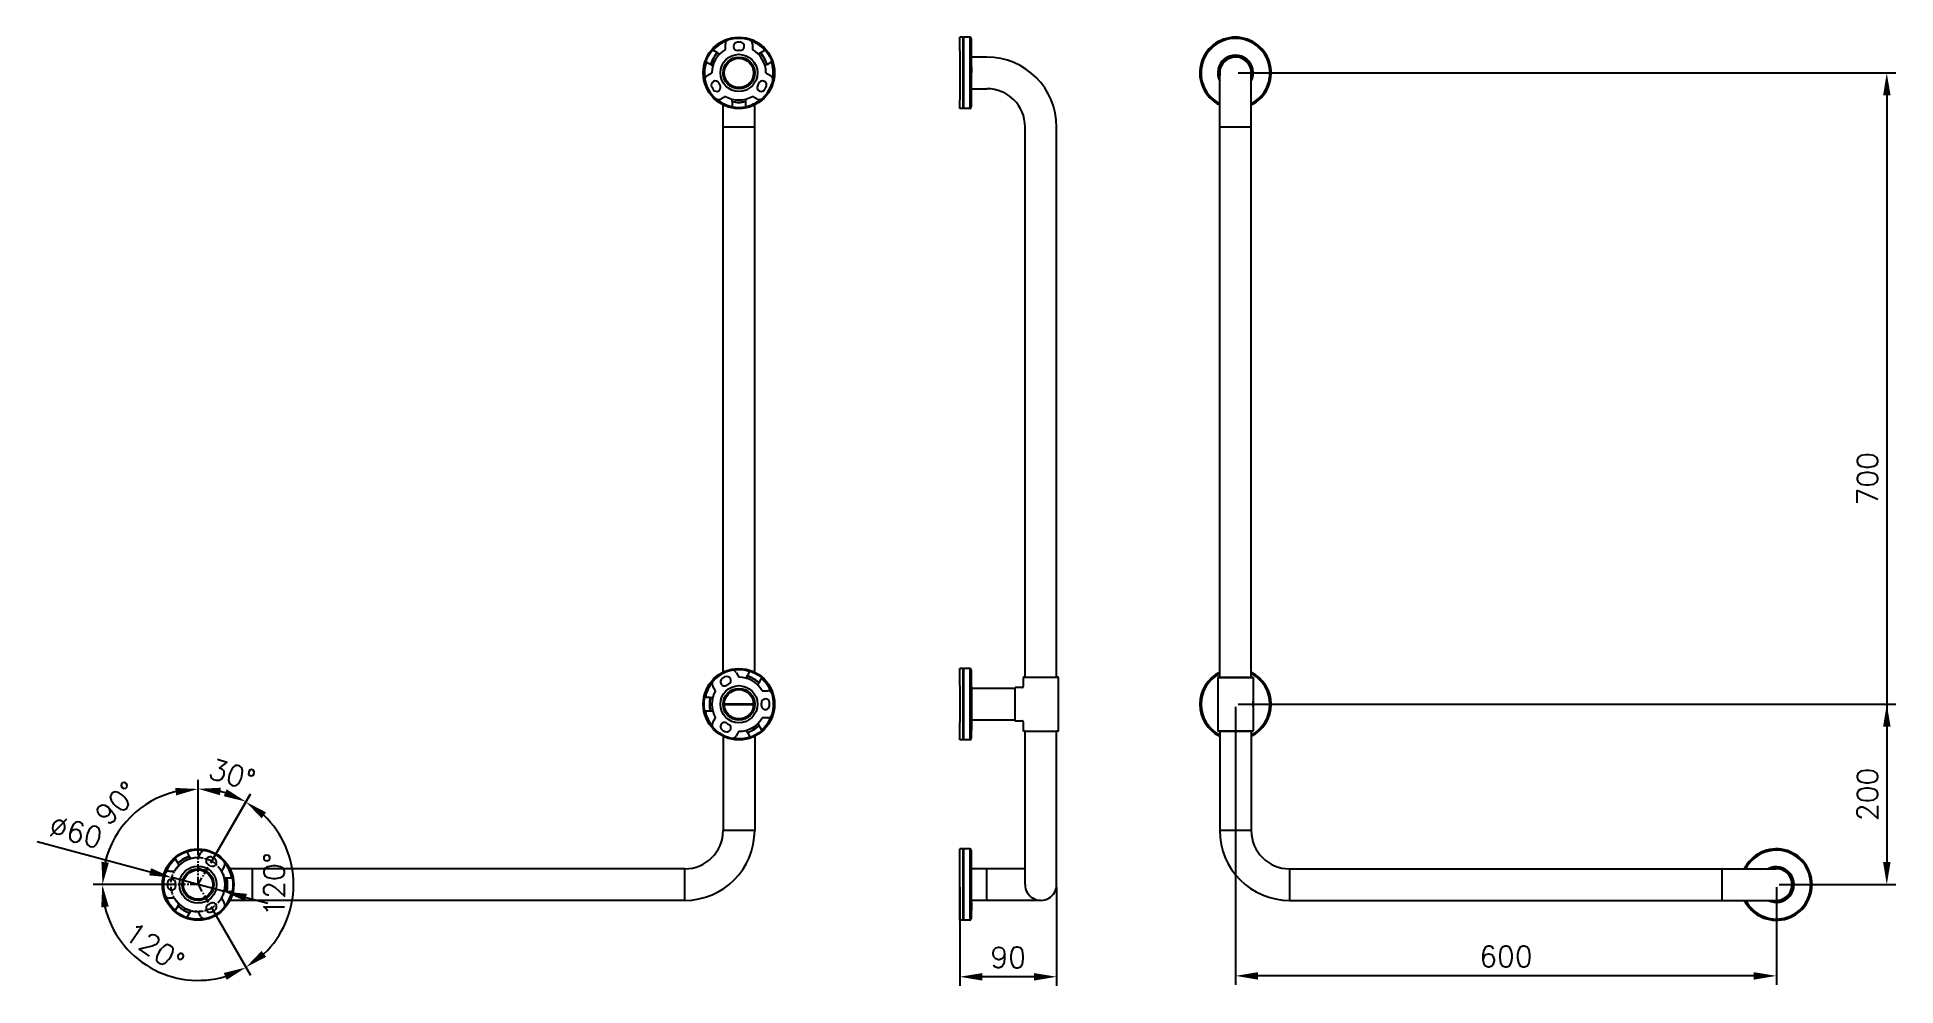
# Model space of a CAD drawing. Extents: x -178 to 1883, y -112 to 940.
import ezdxf

# ---------------------------------------------------------------- set-up
doc = ezdxf.new("R2010")
doc.units = 0
doc.header["$LTSCALE"] = 23.1
doc.header["$MEASUREMENT"] = 0
doc.linetypes.add('CENTER', pattern=[0.6, 0.375, -0.075, 0.075, -0.075])
doc.layers.get('0').update_dxf_attribs({"linetype": 'CONTINUOUS'})
doc.layers.get('Defpoints').update_dxf_attribs({"linetype": 'CONTINUOUS'})
doc.styles.get("Standard").update_dxf_attribs({"font": 'txt.shx', "bigfont": 'whgtxt.shx'})
doc.dimstyles.get("Standard").update_dxf_attribs({"dimtxt": 2.5, "dimasz": 0.18, "dimexe": 0.18, "dimexo": 0.0625, "dimgap": 0.09, "dimtad": 0, "dimtih": 1, "dimtoh": 1, "dimdec": 4, "dimzin": 0, "dimdsep": 46, "dimtxsty": 'Standard', "dimcen": 0.09, "dimadec": 0, "dimazin": 0, "dimtp": 0.001, "dimtm": 0.001, "dimtfac": 1, "dimtdec": 4, "dimtofl": 0, "dimtmove": 0, "dimatfit": 0, "dimfxl": 1, "dimtolj": 1, "dimtzin": 0, "dimarcsym": 0})

# ---------------------------------------------------------------- blocks, each defined once
blk = doc.blocks.new('*D77')
at = {"color": 2, "lineweight": -2, "transparency": 16777216}
for p, q in [((1153.9, 900), (1883.4, 900)), ((1873.4, 875), (1873.4, 25)), ((1753.9, 0), (1883.4, 0))]:
    blk.add_line(p, q, dxfattribs=at)
at = {"color": 2, "transparency": 16777216}
for points in [[(1869.3, 875), (1877.6, 875), (1873.4, 900)], [(1869.3, 25), (1877.6, 25), (1873.4, 0)]]:
    blk.add_solid(points, dxfattribs=at)
at = {"layer": 'Defpoints', "color": 0, "transparency": 16777216}
for p in [(1150.9, 900), (1750.9, 0), (1873.4, 0)]:
    blk.add_point(p, dxfattribs=at)
at = {"color": 2, "transparency": 16777216, "insert": (1851.9, 450), "char_height": 23, "attachment_point": 5, "rotation": 90}
blk.add_mtext('\\A1;700', dxfattribs=at)
blk = doc.blocks.new('*D78')
at = {"color": 2, "lineweight": -2, "transparency": 16777216}
for p, q in [((1150.9, 197), (1150.9, -111.2)), ((1750.9, -3), (1750.9, -111.2)), ((1725.9, -101.2), (1175.9, -101.2))]:
    blk.add_line(p, q, dxfattribs=at)
at = {"color": 2, "transparency": 16777216}
for points in [[(1175.9, -97.1), (1175.9, -105.4), (1150.9, -101.2)], [(1725.9, -97.1), (1725.9, -105.4), (1750.9, -101.2)]]:
    blk.add_solid(points, dxfattribs=at)
at = {"layer": 'Defpoints', "color": 0, "transparency": 16777216}
for p in [(1150.9, 200), (1750.9, 0), (1150.9, -101.2)]:
    blk.add_point(p, dxfattribs=at)
at = {"color": 2, "transparency": 16777216, "insert": (1450.9, -79.7), "char_height": 23, "attachment_point": 5}
blk.add_mtext('\\A1;600', dxfattribs=at)
blk = doc.blocks.new('*D79')
at = {"color": 2, "lineweight": -2, "transparency": 16777216}
for p, q in [((845, -2.9), (845, -112.2)), ((952.5, -3), (952.5, -112.2)), ((927.5, -102.2), (870, -102.2))]:
    blk.add_line(p, q, dxfattribs=at)
at = {"color": 2, "transparency": 16777216}
for points in [[(870, -98.1), (870, -106.4), (845, -102.2)], [(927.5, -98.1), (927.5, -106.4), (952.5, -102.2)]]:
    blk.add_solid(points, dxfattribs=at)
at = {"layer": 'Defpoints', "color": 0, "transparency": 16777216}
for p in [(845, 0.1), (952.5, 0), (845, -102.2)]:
    blk.add_point(p, dxfattribs=at)
at = {"color": 2, "transparency": 16777216, "insert": (898.7, -80.7), "char_height": 23, "attachment_point": 5}
blk.add_mtext('\\A1;90', dxfattribs=at)
blk = doc.blocks.new('*D80')
at = {"color": 2, "lineweight": -2, "transparency": 16777216}
for p, q in [((1153.9, 200), (1883.4, 200)), ((1873.4, 175), (1873.4, 25)), ((1754.2, 0), (1883.4, 0))]:
    blk.add_line(p, q, dxfattribs=at)
at = {"color": 2, "transparency": 16777216}
for points in [[(1869.3, 175), (1877.6, 175), (1873.4, 200)], [(1869.3, 25), (1877.6, 25), (1873.4, 0)]]:
    blk.add_solid(points, dxfattribs=at)
at = {"layer": 'Defpoints', "color": 0, "transparency": 16777216}
for p in [(1150.9, 200), (1751.2, 0), (1873.4, 0)]:
    blk.add_point(p, dxfattribs=at)
at = {"color": 2, "transparency": 16777216, "insert": (1851.9, 100), "char_height": 23, "attachment_point": 5, "rotation": 90}
blk.add_mtext('\\A1;200', dxfattribs=at)
blk = doc.blocks.new('*D72')
at = {"color": 2, "lineweight": -2, "transparency": 16777216}
for p, q in [((0, 32.6), (0, 116.2)), ((14, 24.2), (58.1, 100.6))]:
    blk.add_line(p, q, dxfattribs=at)
blk.add_arc((0, 0), 106.2, 73.5185, 76.4815, dxfattribs=at)
at = {"color": 2, "transparency": 16777216}
for points in [[(24.3, 99.1), (25.3, 107.4), (0, 106.2)], [(31.8, 105.7), (28.5, 98), (53.1, 92)]]:
    blk.add_solid(points, dxfattribs=at)
at = {"layer": 'Defpoints', "color": 0, "transparency": 16777216}
for p in [(18.4, 104.6), (0, 29.6), (12.5, 21.6), (0, 0), (0, 0)]:
    blk.add_point(p, dxfattribs=at)
at = {"color": 2, "transparency": 16777216, "insert": (37.9, 122), "char_height": 23, "attachment_point": 5, "rotation": 342.7357}
blk.add_mtext('\\A1;30°', dxfattribs=at)
blk = doc.blocks.new('*D73')
at = {"color": 2, "lineweight": -2, "transparency": 16777216}
for p, q in [((14, 24.2), (58, 100.4)), ((14, -24.2), (58, -100.4))]:
    blk.add_line(p, q, dxfattribs=at)
blk.add_arc((0, 0), 106, 313.5495, 46.4505, dxfattribs=at)
at = {"color": 2, "transparency": 16777216}
for points in [[(70.5, 73.5), (75.5, 80.1), (53, 91.8)], [(75.5, -80.1), (70.5, -73.5), (53, -91.8)]]:
    blk.add_solid(points, dxfattribs=at)
at = {"layer": 'Defpoints', "color": 0, "transparency": 16777216}
for p in [(12.5, 21.6), (0, 0), (0, 0), (12.5, -21.6), (99.6, -36.2)]:
    blk.add_point(p, dxfattribs=at)
at = {"color": 2, "transparency": 16777216, "insert": (84.5, 0), "char_height": 23, "attachment_point": 5, "rotation": 90}
blk.add_mtext('\\A1;120°', dxfattribs=at)
blk = doc.blocks.new('*D74')
at = {"color": 2, "lineweight": -2, "transparency": 16777216}
for p, q in [((0, 32.6), (0, 116)), ((-37, 0), (-116, 0))]:
    blk.add_line(p, q, dxfattribs=at)
blk.add_arc((0, 0), 106, 103.5488, 166.4512, dxfattribs=at)
at = {"color": 2, "transparency": 16777216}
for points in [[(-25.3, 107.2), (-24.3, 98.9), (0, 106)], [(-98.9, 24.3), (-107.2, 25.3), (-106, 0)]]:
    blk.add_solid(points, dxfattribs=at)
at = {"layer": 'Defpoints', "color": 0, "transparency": 16777216}
for p in [(-53, 91.8), (0, 29.6), (-34, 0), (0, 0), (0, 0)]:
    blk.add_point(p, dxfattribs=at)
at = {"color": 2, "transparency": 16777216, "insert": (-90.1, 90.1), "char_height": 23, "attachment_point": 5, "rotation": 45}
blk.add_mtext('\\A1;90°', dxfattribs=at)
blk = doc.blocks.new('*D75')
at = {"color": 2, "lineweight": -2, "transparency": 16777216}
for p, q in [((-32.6, 0), (-116.2, 0)), ((14, -24.2), (58.1, -100.6))]:
    blk.add_line(p, q, dxfattribs=at)
blk.add_arc((0, 0), 106.2, 193.5233, 286.4767, dxfattribs=at)
at = {"color": 2, "transparency": 16777216}
for points in [[(-107.4, -25.3), (-99.1, -24.3), (-106.2, 0)], [(28.5, -98), (31.8, -105.6), (53.1, -91.9)]]:
    blk.add_solid(points, dxfattribs=at)
at = {"layer": 'Defpoints', "color": 0, "transparency": 16777216}
for p in [(-29.6, 0), (0, 0), (0, 0), (12.5, -21.6), (-18.4, -104.6)]:
    blk.add_point(p, dxfattribs=at)
at = {"color": 2, "transparency": 16777216, "insert": (-48.3, -69.5), "char_height": 23, "attachment_point": 5, "rotation": 325.1808}
blk.add_mtext('\\A1;120°', dxfattribs=at)
blk = doc.blocks.new('*D76')
at = {"color": 2, "lineweight": -2, "transparency": 16777216}
for p, q in [((-178.5, 47.7), (-53.2, 14.2)), ((29, -7.8), (-29, 7.8)), ((53.2, -14.2), (77.3, -20.7))]:
    blk.add_line(p, q, dxfattribs=at)
at = {"color": 2, "transparency": 16777216}
for points in [[(-52.1, 18.2), (-54.2, 10.2), (-29, 7.8)], [(54.2, -10.2), (52.1, -18.2), (29, -7.8)]]:
    blk.add_solid(points, dxfattribs=at)
at = {"layer": 'Defpoints', "color": 0, "transparency": 16777216}
for p in [(-29, 7.8), (29, -7.8)]:
    blk.add_point(p, dxfattribs=at)
at = {"color": 2, "transparency": 16777216, "insert": (-135.5, 58.5), "char_height": 23, "attachment_point": 5, "rotation": 345.0345}
blk.add_mtext('\\A1;∅60', dxfattribs=at)

msp = doc.modelspace()

# ---------------------------------------------------------------- linework, layer by layer
at = {"color": 7, "linetype": 'Continuous'}
for p, q in [((585, 925.981), (585, 931.973)), ((615, 931.973), (615, 925.981)), ((844.972, 925), (844.972, 939.6)), ((848.901, 939.6), (844.972, 939.6)), ((848.901, 860.829), (848.901, 939.6)), ((856.043, 939.6), (849.501, 939.6)), ((849.501, 860.829), (849.501, 939.6)), ((856.043, 939.6), (856.043, 860.829)), ((857.542, 938.17), (857.542, 862.259)), ((563.826, 912.225), (571.094, 908.028)), ((576.185, 922.41), (571.326, 925.215)), ((576.186, 922.409), (578.594, 921.019)), ((621.406, 921.019), (628.674, 925.215)), ((631.314, 909.419), (628.906, 908.028)), ((631.315, 909.419), (636.174, 912.225)), ((844.972, 924.971), (844.972, 870)), ((874.972, 917.5), (858.127, 917.5)), ((564.811, 897.004), (570, 900)), ((582.5, 897.047), (582.5, 900)), ((617.5, 897.047), (617.5, 900)), ((630, 900), (635.189, 897.004)), ((1133.37, 230), (1133.37, 900)), ((1168.37, 230), (1168.37, 900)), ((585, 874.019), (579.811, 871.023)), ((592.5, 868.172), (592.5, 870.953)), ((592.5, 868.171), (592.5, 862.56)), ((607.5, 862.56), (607.5, 870.953)), ((620.189, 871.023), (615, 874.019)), ((844.972, 860.514), (844.972, 869.973)), ((857.972, 882.5), (874.972, 882.5)), ((582.5, 235.481), (582.5, 864.515)), ((597, 860.514), (597, 861.116)), ((603, 860.514), (603, 861.116)), ((617.5, 235.481), (617.5, 864.515)), ((846.472, 860.514), (844.972, 860.514)), ((848.901, 860.4), (846.472, 860.4)), ((856.043, 860.4), (849.501, 860.4)), ((617.5, 840), (582.5, 840)), ((917.472, 230), (917.472, 840)), ((952.472, 230), (952.472, 840)), ((1168.37, 840), (1133.37, 840)), ((597.004, 235.189), (600, 230)), ((608.028, 228.906), (612.225, 236.174)), ((622.41, 223.815), (625.215, 228.674)), ((848.901, 239.6), (844.972, 239.6)), ((844.972, 220.6), (844.972, 239.6)), ((848.901, 160.4), (848.901, 239.6)), ((856.043, 239.6), (849.501, 239.6)), ((849.501, 160.4), (849.501, 239.6)), ((856.043, 239.6), (856.043, 160.4)), ((857.972, 219.75), (857.542, 238.17)), ((857.542, 238.17), (857.542, 164.826)), ((915.972, 230), (915.472, 229.5)), ((915.472, 229.5), (915.472, 219.5)), ((917.472, 230), (915.972, 230)), ((953.972, 230), (952.472, 230)), ((954.472, 229.5), (953.972, 230)), ((954.472, 170.5), (954.472, 229.5)), ((1131.87, 230), (1131.37, 229.5)), ((1131.37, 229.5), (1131.37, 170.5)), ((1131.37, 229.5), (1170.37, 229.5)), ((1131.871, 230), (1169.87, 230)), ((1169.87, 230), (1170.37, 229.5)), ((1170.37, 229.5), (1170.37, 170.5)), ((568.171, 207.5), (562.56, 207.5)), ((568.172, 207.5), (570.953, 207.5)), ((574.019, 215), (571.023, 220.189)), ((622.409, 223.814), (621.019, 221.406)), ((625.981, 215), (631.973, 215)), ((844.972, 220.345), (844.972, 179.76)), ((857.972, 219.75), (857.972, 206.54)), ((857.972, 206.54), (857.972, 180.25)), ((905.972, 218), (906.472, 218.5)), ((905.972, 217.5), (905.972, 218)), ((914.472, 218.5), (906.472, 218.5)), ((562.56, 192.5), (570.953, 192.5)), ((616.3, 200), (583.7, 200)), ((583.741, 200.5), (616.259, 200.5)), ((616.259, 199.5), (583.741, 199.5)), ((571.023, 179.811), (574.019, 185)), ((600, 170), (597.004, 164.811)), ((609.419, 168.686), (608.028, 171.094)), ((609.419, 168.685), (612.225, 163.826)), ((621.019, 178.594), (625.215, 171.326)), ((631.973, 185), (625.981, 185)), ((844.972, 160.514), (844.972, 179.76)), ((857.972, 180.25), (857.542, 161.83)), ((905.972, 182.5), (857.972, 182.5)), ((905.972, 182), (905.972, 182.5)), ((905.972, 182), (906.472, 181.5)), ((906.472, 181.5), (914.472, 181.5)), ((915.472, 180.5), (915.472, 170.5)), ((915.972, 170), (915.472, 170.5)), ((917.472, 170), (915.972, 170)), ((917.472, 0), (917.472, 170)), ((953.972, 170), (952.472, 170)), ((952.472, 0), (952.472, 170)), ((953.972, 170), (954.472, 170.5)), ((1131.37, 170.5), (1131.87, 170)), ((1131.37, 170.5), (1170.37, 170.5)), ((1131.871, 170), (1169.87, 170)), ((1133.37, 170), (1133.37, 60)), ((1168.37, 170), (1168.37, 60)), ((1170.37, 170.5), (1169.87, 170)), ((582.5, 164.515), (582.5, 60)), ((597, 160.514), (597, 161.116)), ((603, 160.514), (603, 161.116)), ((617.5, 164.515), (617.5, 60)), ((846.472, 160.514), (844.972, 160.514)), ((848.901, 160.4), (846.472, 160.4)), ((856.043, 160.4), (849.501, 160.4)), ((617.5, 60), (582.5, 60)), ((1168.37, 60), (1133.37, 60)), ((-25.215, 28.674), (-21.019, 21.406)), ((-9.419, 31.315), (-12.225, 36.174)), ((-9.419, 31.314), (-8.028, 28.906)), ((0, 30), (2.996, 35.189)), ((848.901, 39.6), (844.972, 39.6)), ((844.972, -39.486), (844.972, 39.6)), ((848.901, -39.6), (848.901, 39.6)), ((856.043, 39.6), (849.501, 39.6)), ((849.501, -39.6), (849.501, 39.6)), ((856.043, 39.6), (856.043, -39.6)), ((857.972, 19.75), (857.542, 38.17)), ((857.542, 38.17), (857.542, -38.17)), ((-31.973, 15), (-25.981, 15)), ((2.624, 17.5), (0, 17.5)), ((28.977, 20.189), (25.981, 15)), ((29.047, 7.5), (37.44, 7.5)), ((540, 17.5), (35.507, 17.5)), ((60, 17.5), (60, -17.5)), ((540, -17.5), (540, 17.5)), ((857.972, -19.75), (857.972, 19.75)), ((917.472, 17.5), (857.972, 17.5)), ((874.972, -17.5), (874.972, 17.5)), ((1210.87, 17.5), (1750.87, 17.5)), ((1210.87, 17.5), (1210.87, -17.5)), ((1690.87, -17.5), (1690.87, 17.5)), ((-25.981, -15), (-31.973, -15)), ((2.601, -17.5), (0, -17.5)), ((25.981, -15), (28.977, -20.189)), ((31.828, -7.5), (29.047, -7.5)), ((31.829, -7.5), (37.44, -7.5)), ((540, -17.5), (35.495, -17.5)), ((857.972, -19.75), (857.542, -38.17)), ((934.972, -17.5), (857.972, -17.5)), ((1210.87, -17.5), (1750.87, -17.5)), ((-22.41, -23.815), (-25.215, -28.674)), ((-22.409, -23.814), (-21.019, -21.406)), ((-12.225, -36.174), (-8.028, -28.906)), ((-3, -39.486), (-3, -38.884)), ((2.996, -35.189), (0, -30)), ((3, -39.486), (3, -38.884)), ((846.472, -39.486), (844.972, -39.486)), ((846.472, -39.6), (846.472, -39.486)), ((848.901, -39.6), (846.472, -39.6)), ((856.043, -39.6), (849.501, -39.6))]:
    msp.add_line(p, q, dxfattribs=at)
at = {"color": 2, "linetype": 'Continuous'}
for p, q in [((844.992, 939.6), (844.972, 939.379)), ((954.34, 170.368), (954.472, 170.652))]:
    msp.add_line(p, q, dxfattribs=at)
for p, q in [((915.972, 230), (953.222, 230)), ((905.972, 217.5), (857.972, 217.5)), ((905.972, 218), (905.972, 182)), ((917.472, 170), (953.222, 170)), ((-25.19, 0), (-33.971, 0))]:
    msp.add_line(p, q)
at = {"color": 1, "linetype": 'CENTER'}
for q in [(0, 29.581), (12.485, 21.626), (-33.971, 0), (12.485, -21.626)]:
    msp.add_line((0, 0), q, dxfattribs=at)
at = {"color": 7, "linetype": 'Continuous'}
for centre, radius in [((600, 900), 39.6), ((600, 900), 39), ((600, 900), 38.7), ((600, 900), 20.6), ((600, 900), 17.6), ((600, 900), 17.5), ((600, 900), 17), ((600, 900), 16.3), ((600, 200), 39.6), ((600, 200), 39), ((600, 200), 38.7), ((600, 200), 20.6), ((600, 200), 17.6), ((600, 200), 17.5), ((600, 200), 17), ((600, 200), 16.3), ((0, 0), 39.6), ((0, 0), 39), ((0, 0), 38.7), ((0, 0), 20.6), ((0, 0), 17.6), ((0, 0), 17.5), ((0, 0), 17), ((0, 0), 16.3)]:
    msp.add_circle(centre, radius, dxfattribs=at)
at = {"color": 1, "linetype": 'CENTER'}
msp.add_circle((0, 0), 30.038, dxfattribs=at)
at = {"color": 7, "linetype": 'Continuous'}
for centre, radius, start, end in [((600, 900), 38.142, 110.536508, 138.647264), ((590, 931.973), 5, 107.36798, 180), ((600, 900), 38.5, 72.63202, 107.36798), ((598.5, 929.433), 4.5, 92.917472, 272.917472), ((600, 900), 33.971, 87.082528, 92.917472), ((601.5, 929.433), 4.5, 267.082528, 87.082528), ((610, 931.973), 5, 0, 72.63202), ((600, 900), 38.142, 41.351602, 69.480645), ((849.201, 939.6), 0.3, 180, 0), ((856.043, 938.1), 1.5, 2.677785, 90), ((7.755, 903.762), 850.483, 358.567488, 2.31868), ((1150.87, 900), 39.6, 296.256297, 243.743745), ((1150.87, 900), 38.17, 297.292065, 242.707983), ((600, 900), 38.142, 161.348953, 189.420016), ((564.326, 913.091), 1, 212.356654, 240), ((600, 900), 32.7, 136.740952, 163.259179), ((600, 900), 32.4, 136.615692, 163.384308), ((600, 900), 30, 120, 180), ((570.826, 924.349), 1, 60, 89.246127), ((600, 900), 24.971, 87.082528, 92.917472), ((600, 900), 30, 0, 60), ((600, 900), 32.4, 16.615692, 43.384308), ((600, 900), 32.7, 16.740952, 43.259179), ((629.174, 924.349), 1, 90.759316, 120), ((600, 900), 38.142, 350.575961, 18.649907), ((635.674, 913.091), 1, 300, 327.64788), ((874.972, 840), 77.5, 0, 90), ((1150.87, 900), 19.75, 332.513688, 207.486312), ((1150.87, 900), 18.75, 339.335777, 200.665732), ((1150.87, 900), 17.75, 350.422146, 189.577854), ((1150.87, 900), 17.6, 355.017372, 184.982628), ((1150.87, 900), 17.5, 0, 180.514286), ((567.311, 892.674), 5, 120, 192.63202), ((600, 900), 38.5, 192.63202, 227.36798), ((573.76, 886.583), 4.5, 27.082528, 207.082528), ((600, 900), 24.971, 207.082528, 212.917472), ((600, 900), 24.971, 327.082528, 332.917472), ((626.24, 886.583), 4.5, 332.917472, 152.917472), ((600, 900), 38.5, 312.63202, 347.36798), ((632.689, 892.674), 5, 347.36798, 60), ((600, 900), 33.971, 207.082528, 212.917472), ((575.26, 883.985), 4.5, 212.917472, 32.917472), ((577.311, 875.353), 5, 227.36798, 300), ((600, 900), 38.142, 230.603488, 258.668437), ((600, 900), 30, 240, 300), ((600, 900), 32.4, 256.615692, 283.384308), ((600, 900), 32.7, 256.740952, 283.259179), ((600, 900), 38.142, 281.357005, 309.409192), ((622.689, 875.353), 5, 240, 312.63202), ((624.74, 883.985), 4.5, 147.082528, 327.082528), ((600, 900), 33.971, 327.082528, 332.917472), ((455.099, 880.552), 402.878, 357.336515, 0.277096), ((874.972, 840), 42.5, 0, 90), ((593.5, 862.56), 1, 180, 211.545889), ((606.5, 862.56), 1, 328.458403, 0), ((849.201, 860.4), 0.3, 0, 180), ((856.043, 861.9), 1.5, 270, 357.322215), ((600, 200), 38.5, 102.63202, 137.36798), ((583.985, 224.74), 4.5, 122.917472, 302.917472), ((600, 200), 33.971, 117.082528, 122.917472), ((586.583, 226.24), 4.5, 297.082528, 117.082528), ((592.674, 232.689), 5, 30, 102.63202), ((600, 200), 38.142, 71.347686, 99.43567), ((600, 200), 30, 30, 90), ((600, 200), 32.4, 46.615692, 73.384308), ((600, 200), 32.7, 46.740952, 73.259179), ((613.091, 235.674), 1, 117.685183, 150), ((600, 200), 38.142, 20.536124, 48.668377), ((624.349, 229.174), 1, 330, 358.951122), ((849.201, 239.6), 0.3, 180, 0), ((856.043, 238.1), 1.5, 2.677785, 90), ((463.7, 219.75), 394.272, 0, 2.677785), ((1150.87, 200), 39.6, 116.256297, 243.743745), ((1150.87, 200), 38.17, 117.292065, 242.707983), ((1150.87, 200), 38.17, 297.292065, 62.707983), ((1150.87, 200), 39.6, 296.256297, 63.743745), ((562.56, 206.5), 1, 90, 117.724158), ((600, 200), 38.142, 140.482508, 168.6789), ((600, 200), 32.7, 166.740952, 193.259179), ((600, 200), 32.4, 166.615692, 193.384308), ((600, 200), 30, 150, 210), ((575.353, 222.689), 5, 137.36798, 210), ((600, 200), 24.971, 117.082528, 122.917472), ((631.973, 210), 5, 17.36798, 90), ((600, 200), 38.5, 342.63202, 17.36798), ((914.472, 219.5), 1, 269.999673, 0.000335), ((562.56, 193.5), 1, 242.280553, 270), ((600, 200), 38.142, 191.319679, 219.541765), ((629.433, 201.5), 4.5, 2.917472, 182.917472), ((629.433, 198.5), 4.5, 177.082528, 357.082528), ((600, 200), 24.971, 357.082528, 2.917472), ((600, 200), 38.142, 311.331577, 339.465975), ((631.973, 190), 5, 270, 342.63202), ((600, 200), 33.971, 357.082528, 2.917472), ((1150.87, 200), 19.75, 171.341438, 188.658562), ((1150.87, 200), 19.75, 351.341438, 8.658562), ((575.353, 177.311), 5, 150, 222.63202), ((600, 200), 38.5, 222.63202, 257.36798), ((583.985, 175.26), 4.5, 57.082528, 237.082528), ((600, 200), 33.971, 237.082528, 242.917472), ((586.583, 173.76), 4.5, 242.917472, 62.917472), ((600, 200), 24.971, 237.082528, 242.917472), ((600, 200), 30, 270, 330), ((600, 200), 32.4, 286.615692, 313.384308), ((600, 200), 32.7, 286.740952, 313.259179), ((624.349, 170.826), 1, 1.05383, 30), ((463.7, 180.25), 394.272, 357.322215, 0), ((914.472, 180.5), 1, 359.999659, 90.000332), ((592.674, 167.311), 5, 257.36798, 330), ((600, 200), 38.142, 260.571533, 288.654804), ((613.091, 164.326), 1, 210, 242.309117), ((849.201, 160.4), 0.3, 0, 180), ((856.043, 161.9), 1.5, 270, 357.322215), ((540, 60), 42.5, 270, 0), ((540, 60), 77.5, 270, 0), ((1210.87, 60), 77.5, 180, 270), ((1210.87, 60), 42.5, 180, 270), ((0, 0), 38.142, 131.331577, 159.465975), ((0, 0), 30, 90, 150), ((-24.349, 29.174), 1, 181.05383, 210), ((0, 0), 32.7, 106.740952, 133.259179), ((0, 0), 32.4, 106.615692, 133.384308), ((-13.091, 35.674), 1, 30, 62.309117), ((0, 0), 38.142, 80.571533, 108.654804), ((7.326, 32.689), 5, 77.36798, 150), ((0, 0), 38.5, 42.63202, 77.36798), ((13.417, 26.24), 4.5, 62.917472, 242.917472), ((0, 0), 24.971, 57.082528, 62.917472), ((16.015, 24.74), 4.5, 237.082528, 57.082528), ((0, 0), 33.971, 57.082528, 62.917472), ((24.647, 22.689), 5, 330, 42.63202), ((0, 0), 38.142, 11.319679, 39.541765), ((849.201, 39.6), 0.3, 180, 0), ((856.043, 38.1), 1.5, 2.677784, 90), ((1750.87, 0), 39.6, 206.237286, 153.711023), ((1750.87, 0), 38.17, 207.358144, 152.641873), ((0, 0), 38.5, 162.63202, 197.36798), ((-31.973, 10), 5, 90, 162.63202), ((0, 0), 33.971, 177.082528, 182.917472), ((-29.433, 1.5), 4.5, 357.082528, 177.082528), ((0, 0), 24.971, 177.082528, 182.917472), ((0, 0), 30, 330, 30), ((0, 0), 32.4, 346.615692, 13.384308), ((0, 0), 32.7, 346.740952, 13.259179), ((37.44, 6.5), 1, 62.280553, 90), ((934.972, 0), 17.5, 180, 0.514286), ((1750.87, 0), 19.75, 242.569974, 117.430026), ((1750.87, 0), 18.75, 249.258019, 110.749075), ((1750.87, 0), 17.75, 261.465785, 98.531349), ((1750.87, 0), 17.6, 265.017372, 94.982628), ((1750.87, 0), 17.5, 270, 90.514286), ((-31.973, -10), 5, 197.36798, 270), ((0, 0), 38.142, 200.536124, 228.668377), ((-29.433, -1.5), 4.5, 182.917472, 2.917472), ((0, 0), 30, 210, 270), ((16.015, -24.74), 4.5, 302.917472, 122.917472), ((24.647, -22.689), 5, 317.36798, 30), ((0, 0), 38.142, 320.482508, 348.6789), ((37.44, -6.5), 1, 270, 297.724158), ((-24.349, -29.174), 1, 150, 178.951122), ((0, 0), 32.7, 226.740952, 253.259179), ((0, 0), 32.4, 226.615692, 253.384308), ((-13.091, -35.674), 1, 297.685183, 330), ((0, 0), 38.142, 251.347686, 279.43567), ((7.326, -32.689), 5, 210, 282.63202), ((0, 0), 38.5, 282.63202, 317.36798), ((13.417, -26.24), 4.5, 117.082528, 297.082528), ((0, 0), 24.971, 297.082528, 302.917472), ((0, 0), 33.971, 297.082528, 302.917472), ((849.201, -39.6), 0.3, 0, 180), ((856.043, -38.1), 1.5, 270, 357.322216)]:
    msp.add_arc(centre, radius, start, end, dxfattribs=at)

# ---------------------------------------------------------------- dimensions: what is measured, and where the dimension line sits
dim = msp.add_linear_dim(base=(1873.441, 0), p1=(1150.87, 900), p2=(1750.87, 0), angle=90, text='700', dimstyle='Standard', override={"dimscale": 10, "dimtxt": 2.3, "dimasz": 2.5, "dimexe": 1, "dimexo": 0.3, "dimgap": 1, "dimtad": 1, "dimtih": 0, "dimtoh": 0, "dimdec": 0, "dimcen": 0, "dimclrd": 2, "dimclre": 2, "dimclrt": 2, "dimtp": 0.1, "dimtm": 0, "dimtfac": 0.5, "dimtdec": 2, "dimatfit": 3})
dim.commit()
dim.dimension.update_dxf_attribs({"geometry": '*D77', "text_midpoint": (1851.941, 450)})
dim = msp.add_linear_dim(base=(1150.87, -101.217), p1=(1750.87, 0), p2=(1150.87, 200), dimstyle='Standard', override={"dimscale": 10, "dimtxt": 2.3, "dimasz": 2.5, "dimexe": 1, "dimexo": 0.3, "dimgap": 1, "dimtad": 1, "dimtih": 0, "dimtoh": 0, "dimdec": 0, "dimcen": 0, "dimclrd": 2, "dimclre": 2, "dimclrt": 2, "dimtp": 0.1, "dimtm": 0, "dimtfac": 0.5, "dimtdec": 2, "dimatfit": 3})
dim.commit()
dim.dimension.update_dxf_attribs({"geometry": '*D78', "text_midpoint": (1450.87, -79.717)})
dim = msp.add_linear_dim(base=(1873.441, 0), p1=(1150.87, 200), p2=(1751.17, 0), angle=90, dimstyle='Standard', override={"dimscale": 10, "dimtxt": 2.3, "dimasz": 2.5, "dimexe": 1, "dimexo": 0.3, "dimgap": 1, "dimtad": 1, "dimtih": 0, "dimtoh": 0, "dimdec": 0, "dimcen": 0, "dimclrd": 2, "dimclre": 2, "dimclrt": 2, "dimtp": 0.1, "dimtm": 0, "dimtfac": 0.5, "dimtdec": 2, "dimatfit": 3})
dim.commit()
dim.dimension.update_dxf_attribs({"geometry": '*D80', "text_midpoint": (1851.941, 100)})
for base, line1, line2, override, picture, middle in [((18.442, 104.591), ((0, 0), (12.485, 21.626)), ((0, 0), (0, 29.581)), {"dimscale": 10, "dimtxt": 2.3, "dimasz": 2.5, "dimexe": 1, "dimexo": 0.3, "dimgap": 1, "dimtad": 1, "dimtih": 0, "dimtoh": 0, "dimdec": 2, "dimcen": 0, "dimclrd": 2, "dimclre": 2, "dimclrt": 2, "dimtp": 0.1, "dimtm": 0, "dimtfac": 0.5, "dimtdec": 2, "dimtofl": 1, "dimatfit": 3}, '*D72', (31.519, 101.419)), ((99.572, -36.241), ((0, 0), (12.485, -21.626)), ((0, 0), (12.485, 21.626)), {"dimscale": 10, "dimtxt": 2.3, "dimasz": 2.5, "dimexe": 1, "dimexo": 0.3, "dimgap": 1, "dimtad": 1, "dimtih": 0, "dimtoh": 0, "dimdec": 2, "dimcen": 0, "dimclrd": 2, "dimclre": 2, "dimclrt": 2, "dimtp": 0.1, "dimtm": 0, "dimtfac": 0.5, "dimtdec": 2, "dimatfit": 3}, '*D73', (105.962, 0)), ((-18.436, -104.554), ((0, 0), (12.485, -21.626)), ((0, 0), (-29.581, 0)), {"dimscale": 10, "dimtxt": 2.3, "dimasz": 2.5, "dimexe": 1, "dimexo": 0.3, "dimgap": 1, "dimtad": 1, "dimtih": 0, "dimtoh": 0, "dimdec": 2, "dimcen": 0, "dimclrd": 2, "dimclre": 2, "dimclrt": 2, "dimtp": 0.1, "dimtm": 0, "dimtfac": 0.5, "dimtdec": 2, "dimatfit": 3}, '*D75', (-60.62, -87.158))]:
    dim = msp.add_angular_dim_2l(base=base, line1=line1, line2=line2, dimstyle='Standard', override=override)
    dim.commit()
    dim.dimension.update_dxf_attribs({"geometry": picture, "text_midpoint": middle, "dimtype": 162})
dim = msp.add_angular_dim_2l(base=(-52.984, 91.771), line1=((0, 0), (-33.971, 0)), line2=((0, 0), (0, 29.581)), dimstyle='Standard', override={"dimscale": 10, "dimtxt": 2.3, "dimasz": 2.5, "dimexe": 1, "dimexo": 0.3, "dimgap": 1, "dimtad": 1, "dimtih": 0, "dimtoh": 0, "dimdec": 2, "dimcen": 0, "dimclrd": 2, "dimclre": 2, "dimclrt": 2, "dimtp": 0.1, "dimtm": 0, "dimtfac": 0.5, "dimtdec": 2, "dimatfit": 3})
dim.commit()
dim.dimension.update_dxf_attribs({"geometry": '*D74', "text_midpoint": (-90.133, 90.133)})
dim = msp.add_diameter_dim_2p(p1=(29.019, -7.757), p2=(-29.019, 7.757), dimstyle='Standard', override={"dimscale": 10, "dimtxt": 2.3, "dimasz": 2.5, "dimexe": 1, "dimexo": 0.3, "dimgap": 1, "dimtad": 1, "dimtih": 0, "dimtoh": 0, "dimdec": 0, "dimcen": 0, "dimclrd": 2, "dimclre": 2, "dimclrt": 2, "dimtp": 0.1, "dimtm": 0, "dimtfac": 0.5, "dimtdec": 2, "dimtofl": 1, "dimatfit": 3})
dim.commit()
dim.dimension.update_dxf_attribs({"geometry": '*D76', "text_midpoint": (-141.039, 37.7), "dimtype": 163})
dim = msp.add_linear_dim(base=(844.972, -102.217), p1=(952.472, 0), p2=(844.972, 0.057), text='90', dimstyle='Standard', override={"dimscale": 10, "dimtxt": 2.3, "dimasz": 2.5, "dimexe": 1, "dimexo": 0.3, "dimgap": 1, "dimtad": 1, "dimtih": 0, "dimtoh": 0, "dimdec": 1, "dimcen": 0, "dimclrd": 2, "dimclre": 2, "dimclrt": 2, "dimtp": 0.1, "dimtm": 0, "dimtfac": 0.5, "dimtdec": 2, "dimatfit": 3})
dim.commit()
dim.dimension.update_dxf_attribs({"geometry": '*D79', "text_midpoint": (898.722, -80.717)})

doc.saveas('drawing.dxf')
